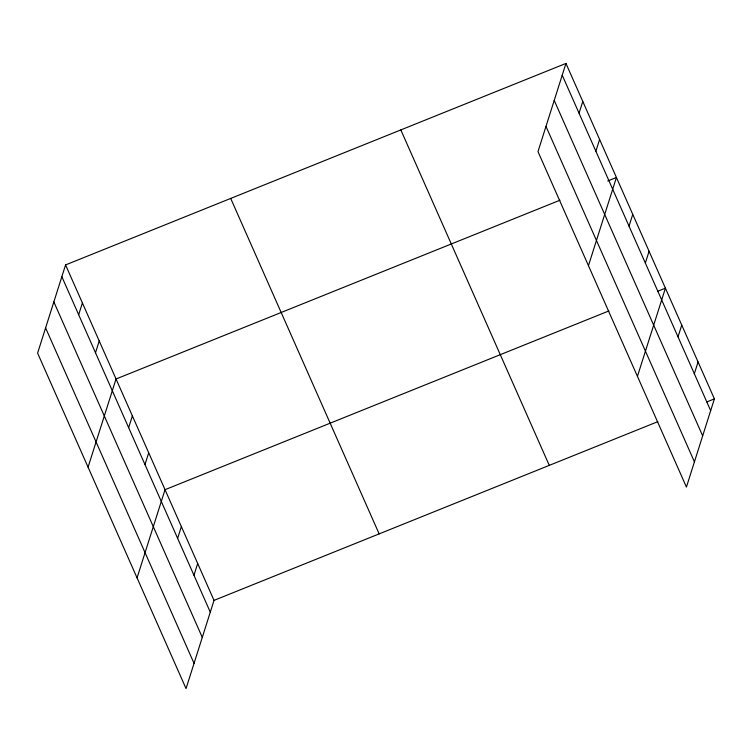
<?xml version="1.0" encoding="UTF-8"?>
<svg xmlns="http://www.w3.org/2000/svg" width="752" height="752" viewBox="0 0 752 752"><rect width="100%" height="100%" fill="white"/><g stroke="black" fill="none" stroke-linecap="round" stroke-linejoin="round"><path stroke-width="1.13" d="M65.574 264.93L37.6 353.12L186.045 688.578L214.019 600.387L65.574 264.93L565.955 63.422L714.4 398.88L686.426 487.07L537.981 151.613L565.955 63.422M78.669 314.712L82.4 302.953M95.495 352.735L99.226 340.966M88.069 467.18L116.043 378.989L559.939 200.229M128.648 427.653L132.38 415.884M144.976 464.548L148.708 452.789M137.061 577.874L165.036 489.684L608.923 310.924M177.632 538.347L181.364 526.588M193.96 575.252L197.691 563.483M579.049 113.204L582.781 101.445M595.866 151.227L599.607 139.458M588.449 265.672L616.424 177.481L607.738 180.978M629.02 226.145L632.752 214.376M645.348 263.04L649.089 251.281M637.433 376.367L665.417 288.176L657.812 291.24M678.013 336.849L681.744 325.08M694.34 373.744L698.072 361.975M214.019 600.387L657.906 421.628M706.795 401.944L714.4 398.88M562.223 75.191L710.668 410.648M554.224 100.411L702.669 435.869M545.98 126.392L694.425 461.85M400.825 129.917L549.27 465.375M230.704 198.434L379.149 533.892M61.843 276.698L210.287 612.156M53.843 301.919L202.288 637.376M45.599 327.9L194.044 663.358"/></g></svg>
